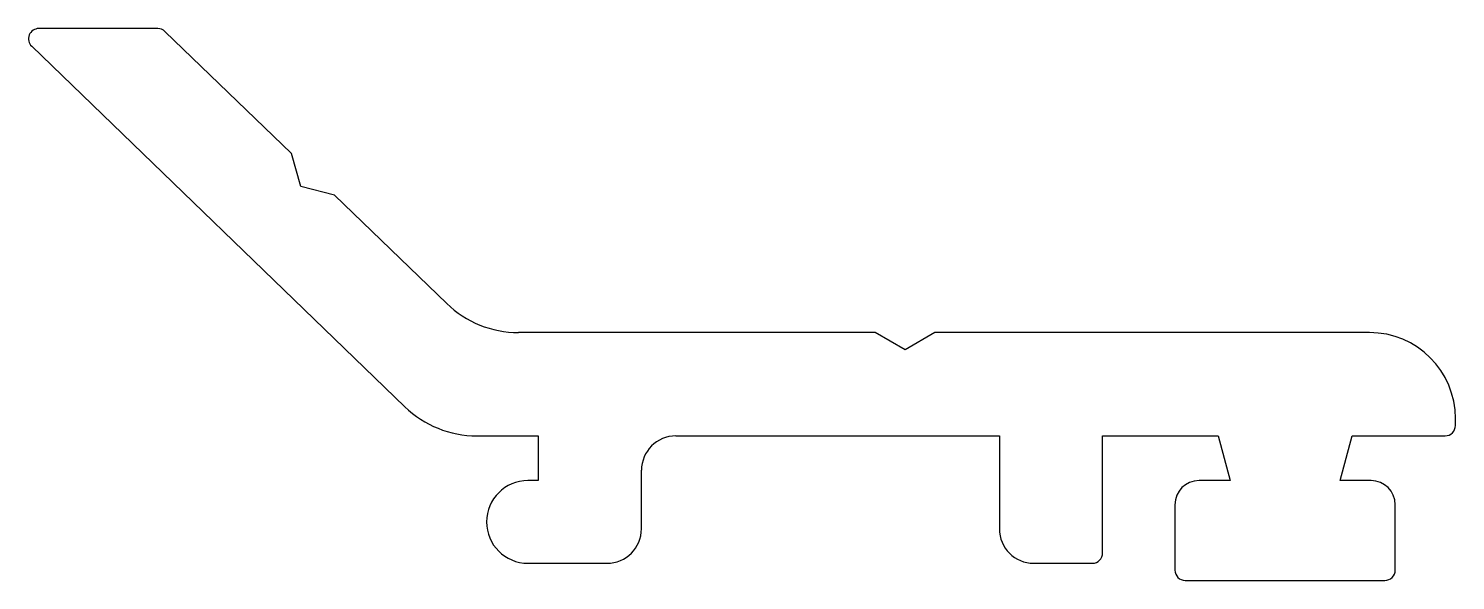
# Model space of a CAD drawing. Extents: x 1028 to 1069.4, y 400.7 to 416.8.
import ezdxf

# ---------------------------------------------------------------- set-up
doc = ezdxf.new("R2010")
doc.units = 0
doc.layers.get('0').update_dxf_attribs({"linetype": 'CONTINUOUS'})

msp = doc.modelspace()

# ---------------------------------------------------------------- linework, layer by layer
for p, q in [((1031.717, 416.781), (1028.262, 416.781)), ((1035.599, 413.15), (1031.925, 416.697)), ((1028.054, 416.265), (1038.899, 405.792)), ((1035.874, 412.188), (1035.599, 413.15)), ((1036.848, 411.943), (1035.874, 412.188)), ((1040.111, 408.792), (1036.848, 411.943)), ((1052.562, 407.95), (1042.195, 407.95)), ((1053.428, 407.45), (1052.562, 407.95)), ((1054.294, 407.95), (1053.428, 407.45)), ((1066.922, 407.95), (1054.294, 407.95)), ((1069.422, 405.25), (1069.422, 405.45)), ((1040.983, 404.95), (1042.771, 404.95)), ((1042.771, 404.95), (1042.771, 403.65)), ((1046.771, 404.95), (1056.171, 404.95)), ((1056.171, 404.95), (1056.171, 402.25)), ((1059.171, 401.55), (1059.171, 404.95)), ((1059.171, 404.95), (1062.523, 404.95)), ((1062.523, 404.95), (1062.871, 403.65)), ((1066.071, 403.65), (1066.42, 404.95)), ((1066.42, 404.95), (1069.122, 404.95)), ((1045.771, 402.25), (1045.771, 403.95)), ((1042.771, 403.65), (1042.471, 403.65)), ((1062.871, 403.65), (1061.971, 403.65)), ((1066.971, 403.65), (1066.071, 403.65)), ((1061.271, 402.95), (1061.271, 401.05)), ((1067.671, 401.05), (1067.671, 402.95)), ((1042.471, 401.25), (1044.771, 401.25)), ((1057.171, 401.25), (1058.871, 401.25)), ((1061.571, 400.75), (1067.371, 400.75))]:
    msp.add_line(p, q)
for centre, radius, start, end in [((1028.262, 416.481), 0.3, 90, 226), ((1031.717, 416.481), 0.3, 46, 90), ((1042.195, 410.95), 3, 226, 270), ((1066.922, 405.45), 2.5, 0, 90), ((1040.983, 407.95), 3, 226, 270), ((1069.122, 405.25), 0.3, 270, 0), ((1046.771, 403.95), 1, 90, 180), ((1042.471, 402.45), 1.2, 90, 270), ((1061.971, 402.95), 0.7, 90, 180), ((1066.971, 402.95), 0.7, 0, 90), ((1044.771, 402.25), 1, 270, 0), ((1057.171, 402.25), 1, 180, 270), ((1058.871, 401.55), 0.3, 270, 0), ((1061.571, 401.05), 0.3, 180, 270), ((1067.371, 401.05), 0.3, 270, 0)]:
    msp.add_arc(centre, radius, start, end)

doc.saveas('drawing.dxf')
